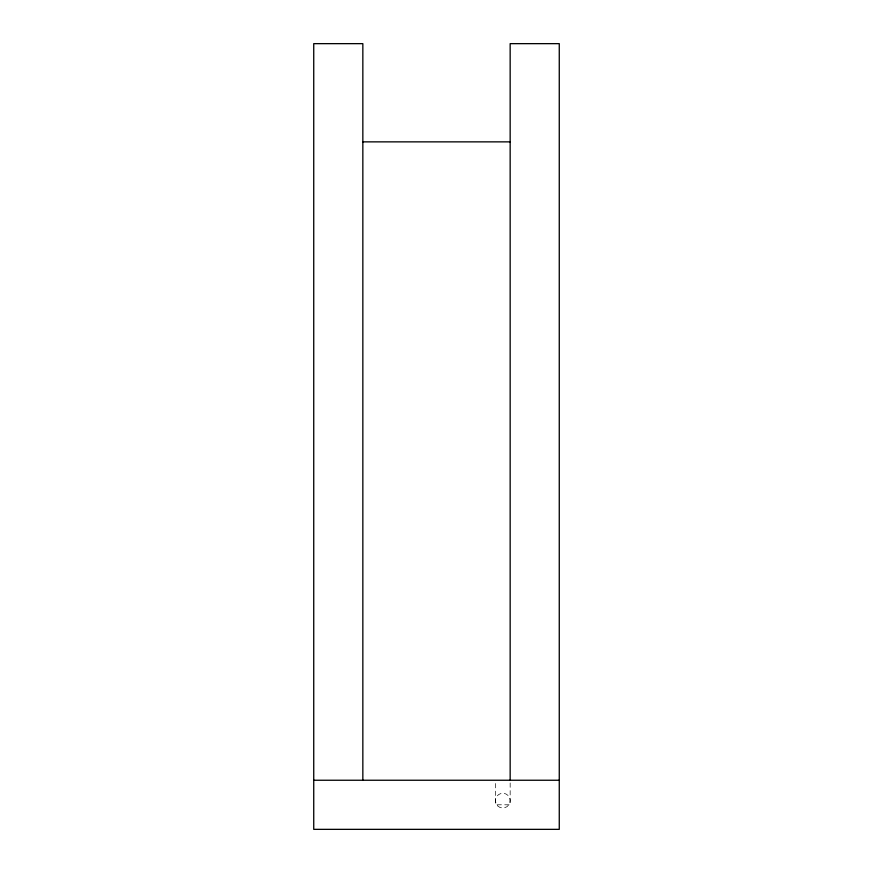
<?xml version="1.0" encoding="UTF-8"?>
<svg xmlns="http://www.w3.org/2000/svg" width="873" height="873" viewBox="0 0 873 873"><rect width="100%" height="100%" fill="white"/><g stroke="black" fill="none" stroke-linecap="round" stroke-linejoin="round"><path stroke-width="0.65" stroke-dasharray="4.37 3.27" d="M510.159 782.961L510.159 804.797L495.428 804.797L495.428 782.961M497.588 805.834A7.366 7.366 0 0 0 509.908 802.538A7.366 7.366 0 0 0 500.884 793.513A7.366 7.366 0 0 0 497.588 805.834"/><path stroke-width="1.31" d="M362.841 141.863L510.159 141.863M313.734 780.244L559.266 780.244M510.159 780.244L510.159 43.65L559.266 43.65L559.266 829.35L313.734 829.35L313.734 43.65L362.841 43.65L362.841 780.244"/></g></svg>
